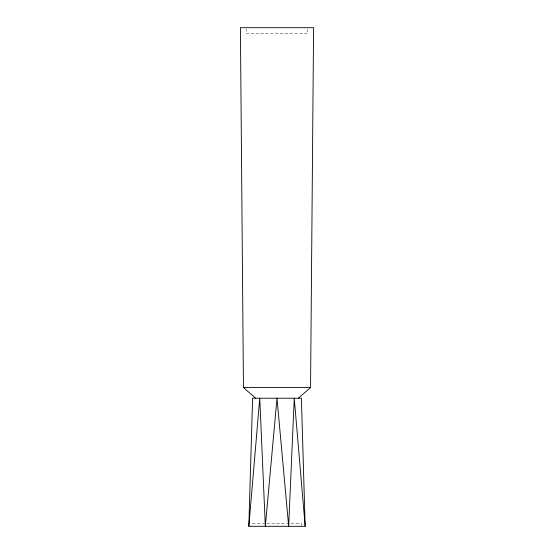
<?xml version="1.0" encoding="UTF-8"?>
<svg xmlns="http://www.w3.org/2000/svg" width="554" height="554" viewBox="0 0 554 554"><rect width="100%" height="100%" fill="white"/><g stroke="black" fill="none" stroke-linecap="round" stroke-linejoin="round"><path stroke-width="0.42" stroke-dasharray="2.77 2.08" d="M307.442 29.224L307.442 33.801L246.558 33.801L246.558 29.224M301.397 525.538L301.397 523.253L252.603 523.253L252.603 525.538"/><path stroke-width="0.83" d="M298.35 398.222L310.545 387.544L313.592 27.7L240.408 27.7L243.455 387.544L255.65 398.222M248.829 526.3L252.603 398.222L301.397 398.222L305.171 526.3L248.829 526.3L259.75 398.222L265.331 526.3L277 398.222L288.669 526.3L294.25 398.222L305.171 526.3M243.455 387.544L310.545 387.544"/></g></svg>
